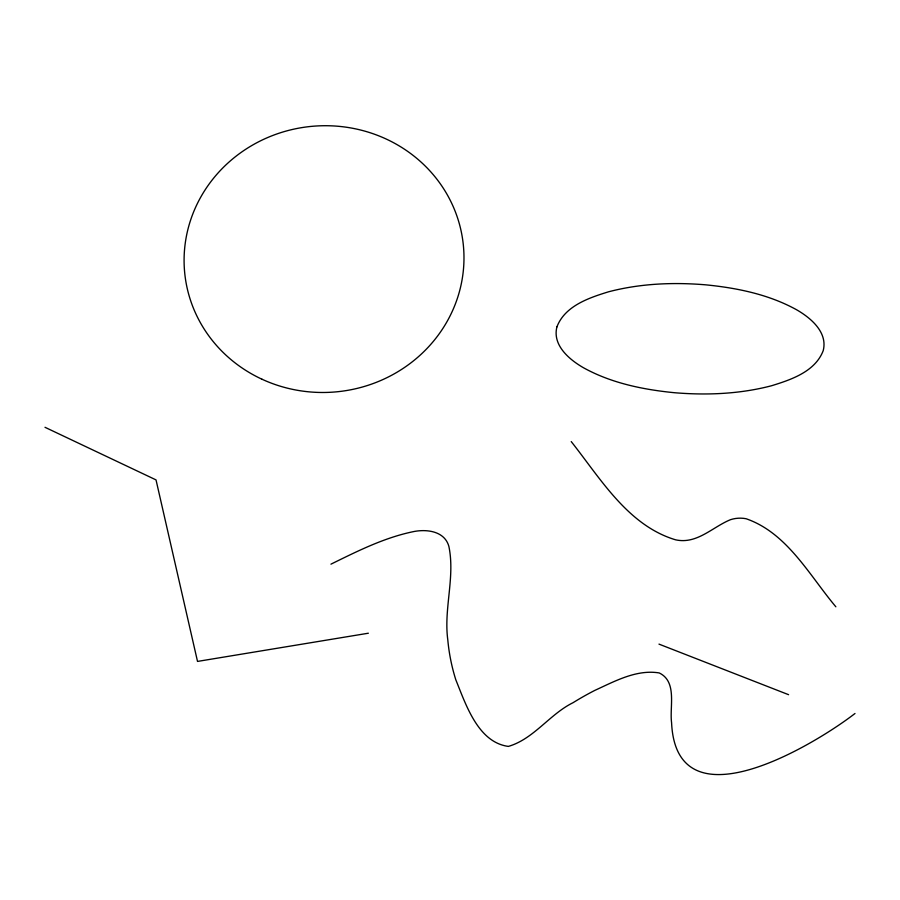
<?xml version="1.0" encoding="UTF-8"?>
<svg xmlns="http://www.w3.org/2000/svg" width="900" height="900" viewBox="0 0 900 900"><rect width="100%" height="100%" fill="white"/><g stroke="black" fill="none" stroke-linecap="round" stroke-linejoin="round"><path stroke-width="1.35" d="M855 713.486C815.04 744.413 676.429 828.697 671.58 722.722C669.442 706.601 677.464 681.683 659.227 672.941C636.536 669.206 614.846 681.255 594.844 690.379A299.025 284.715 -5.7 0 0 573.086 702.675C549.585 714.24 533.767 739.024 508.376 746.404C477.968 742.376 465.772 704.284 455.816 679.815A208.946 198.945 -5.7 0 1 447.795 639.877C443.576 608.681 455.287 577.294 448.875 546.39C444.555 530.73 425.88 528.795 412.425 531.844C383.659 537.941 357.165 551.284 330.952 564.165M368.359 633.217L197.516 661.421L156.026 479.902L45 427.298M658.98 644.119L788.591 694.688M835.864 606.803C809.359 575.314 787.151 532.913 746.111 518.738A29.779 28.35 -5.7 0 0 730.395 519.716C712.451 527.096 696.859 544.523 675.607 539.82C627.93 525.566 600.39 478.384 571.23 441.585M556.92 326.869C552.173 345.308 569.452 359.73 583.684 367.864C611.426 383.152 643.072 389.61 674.325 392.704C706.837 395.415 739.991 394.043 771.649 385.718C791.291 379.654 815.186 371.621 823.207 350.674C827.955 332.235 810.664 317.812 796.444 309.679C768.701 294.39 737.055 287.933 705.803 284.839C673.279 282.116 640.136 283.5 608.467 291.825C588.836 297.877 564.941 305.921 556.92 326.869M261.968 379.215A140.006 133.312 -5.7 0 0 463.691 249.266A140.006 133.312 -5.7 0 0 246.431 148.826A140.006 133.312 -5.7 0 0 261.968 379.215"/></g></svg>
